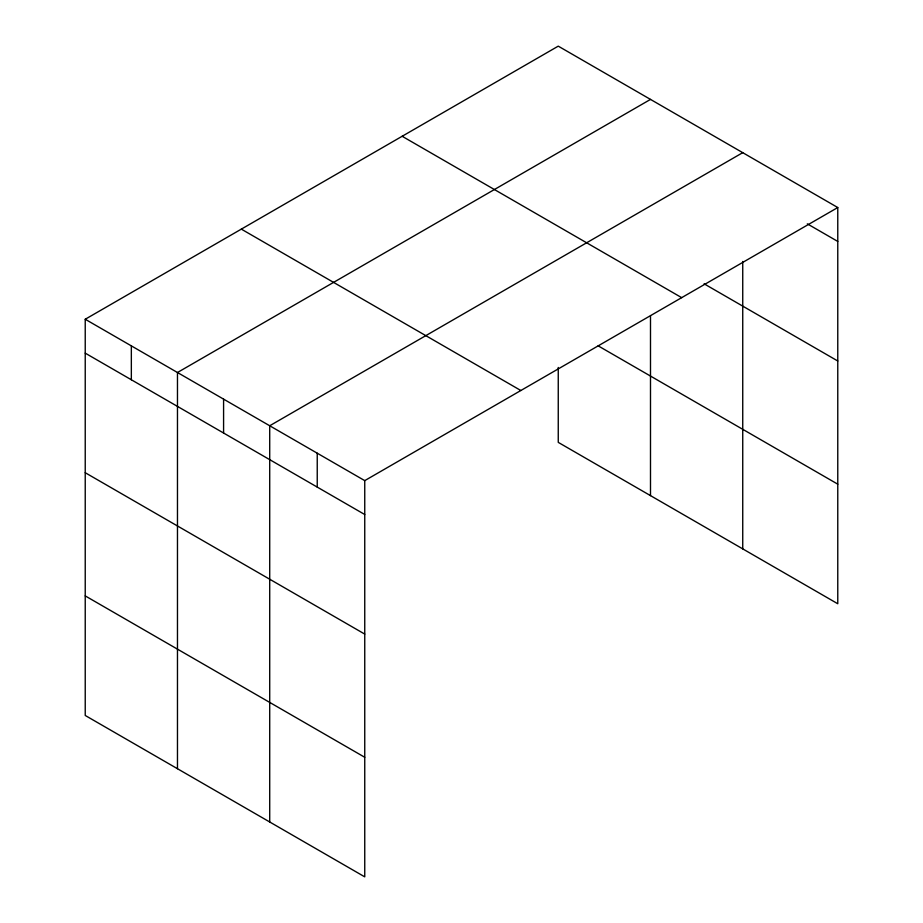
<?xml version="1.0" encoding="UTF-8"?>
<svg xmlns="http://www.w3.org/2000/svg" width="923" height="923" viewBox="0 0 923 923"><rect width="100%" height="100%" fill="white"/><g stroke="black" fill="none" stroke-linecap="round" stroke-linejoin="round"><path stroke-width="1.38" d="M85.228 319.254L364.747 480.629L364.747 876.85L85.228 715.463L85.228 319.254L558.253 46.15L837.772 207.537L837.772 603.746L558.253 442.371L558.253 367.458M650.496 99.407L177.47 372.511L177.47 768.721M742.738 152.664L269.712 425.757L269.712 821.978M364.747 480.629L837.772 207.537M807.313 223.839L837.772 241.434M704.099 283.811L837.772 360.997M402.151 136.269L681.682 297.656M598.139 345.837L837.772 484.183M241.318 229.123L520.849 390.51M85.228 353.14L364.747 514.526M85.228 472.714L364.747 634.089M85.228 595.9L364.747 757.287M742.738 261.463L742.738 548.885M650.496 315.897L650.496 495.628M317.235 453.193L317.235 487.09M223.585 399.14L223.585 433.025M131.343 345.883L131.343 379.768"/></g></svg>
